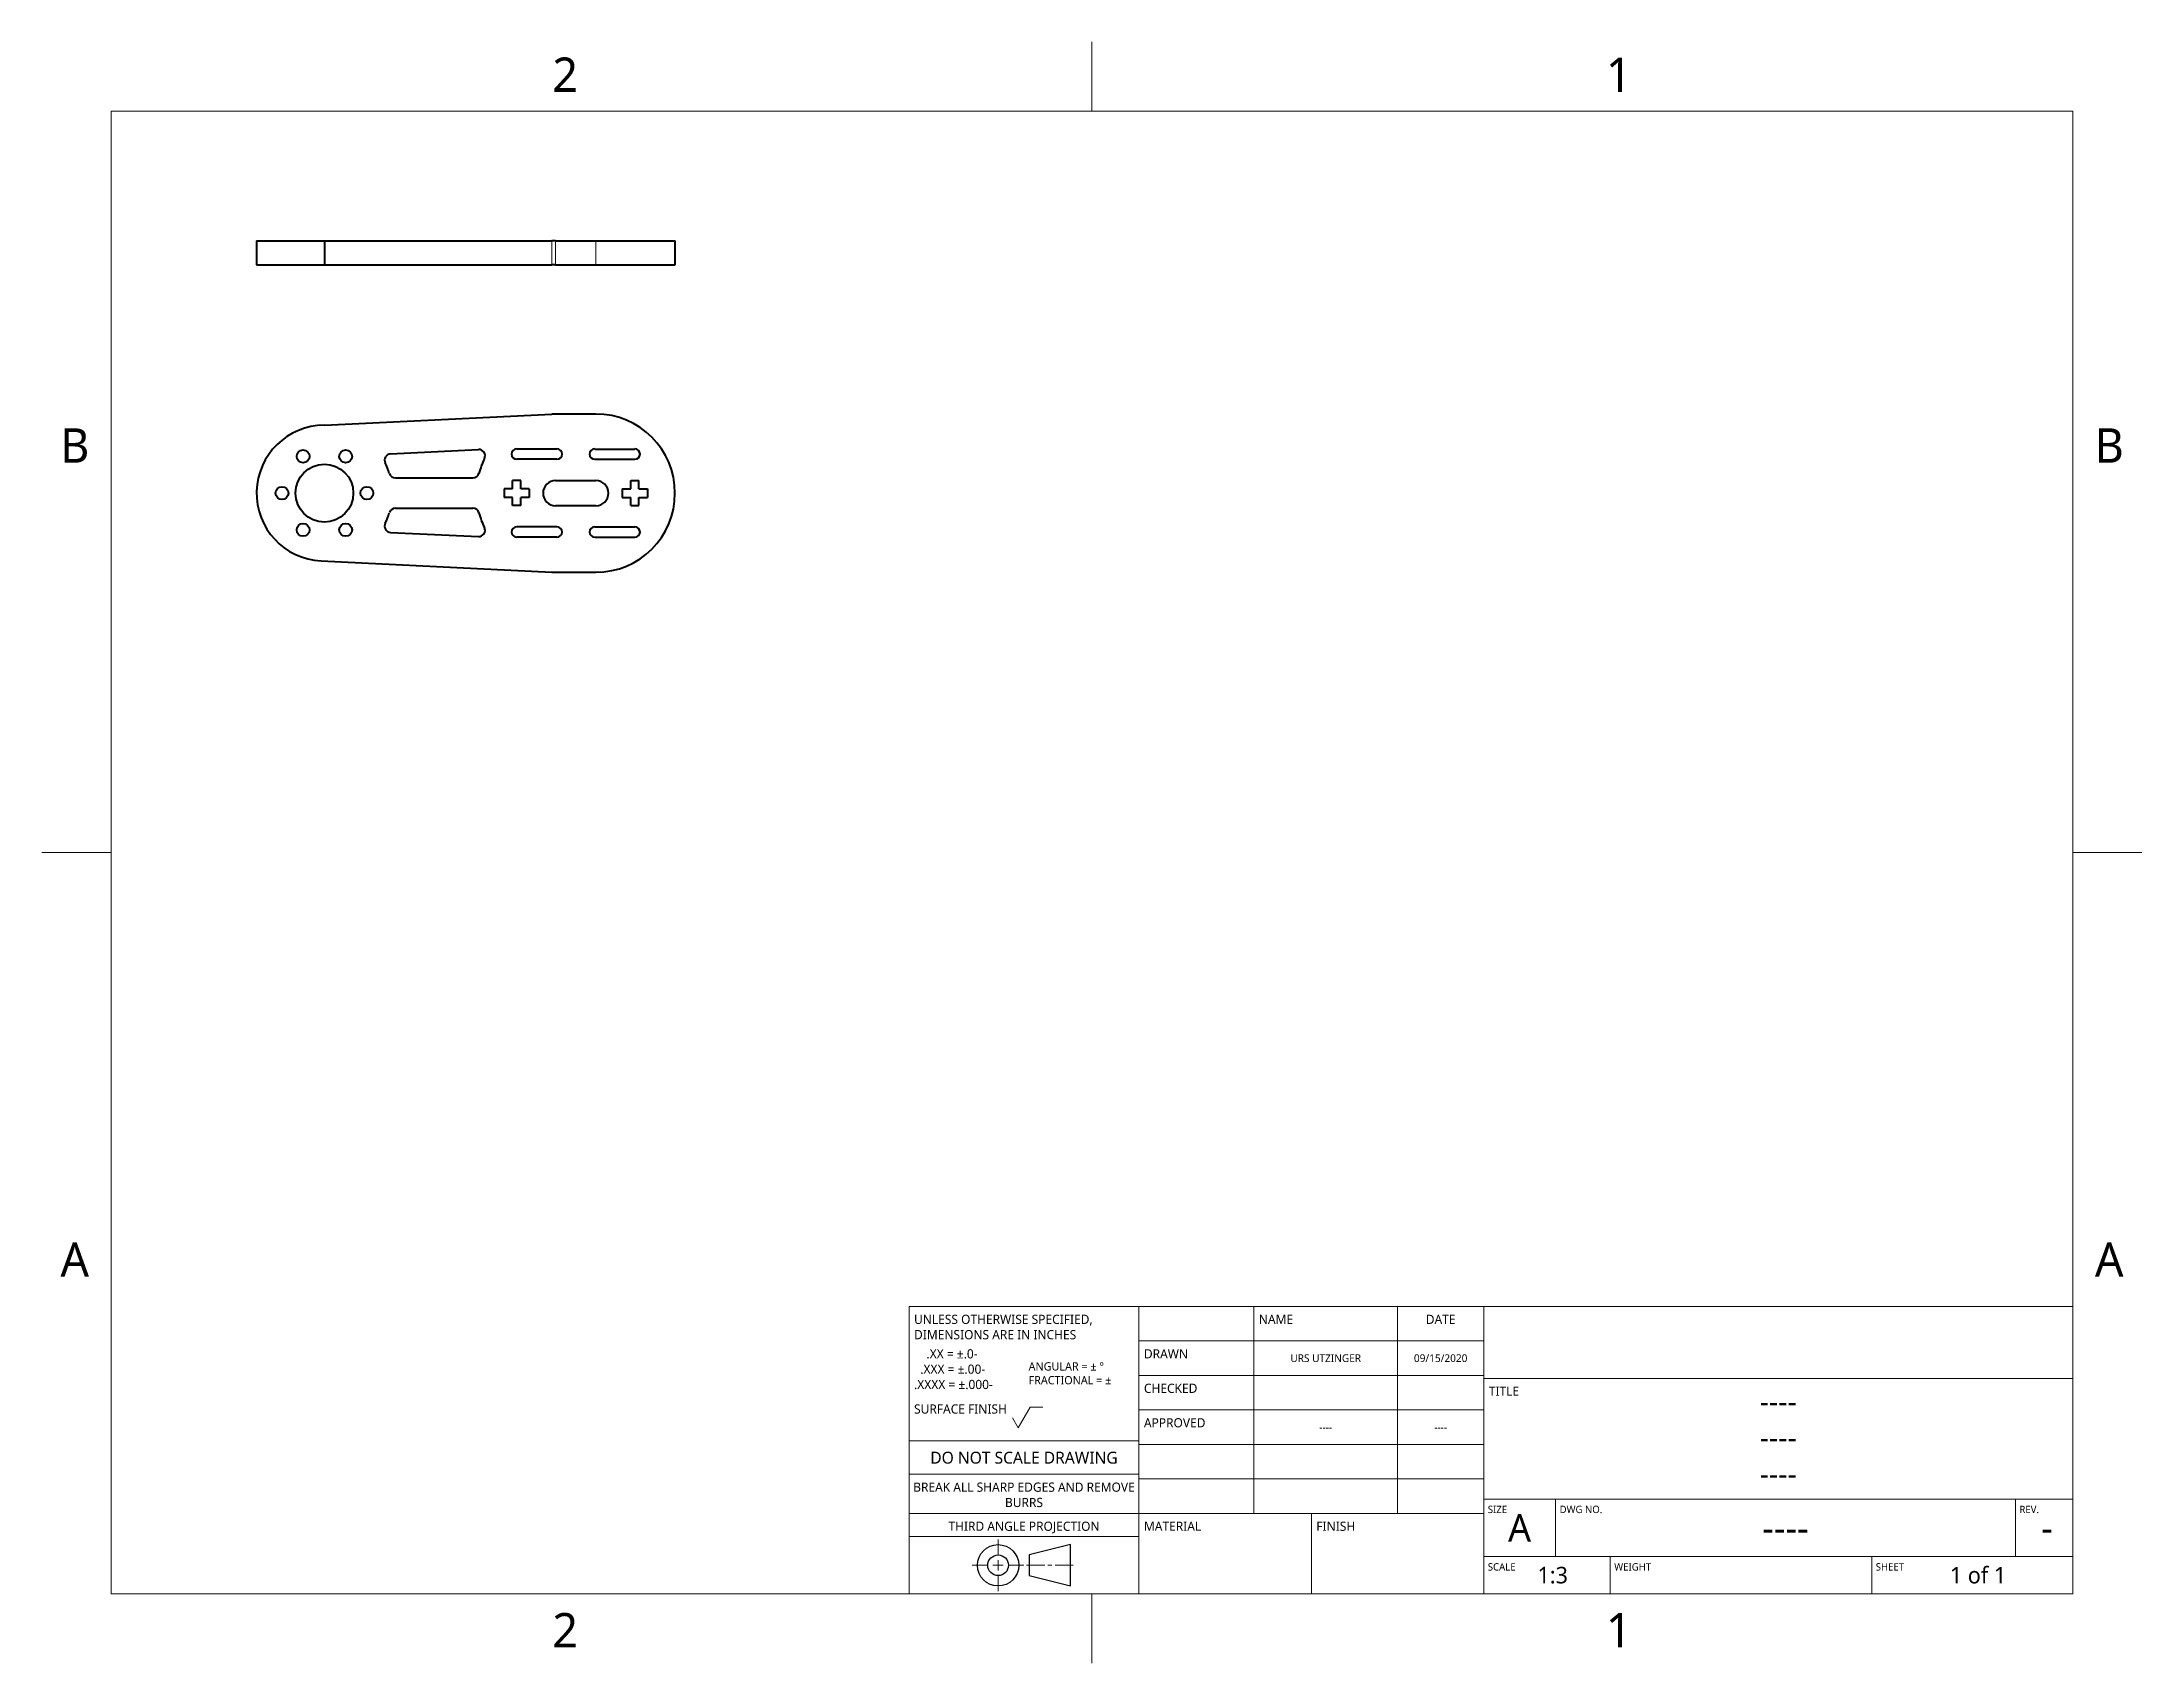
# Model space of a CAD drawing. Header units: inches. Extents: x 0 to 11, y 0 to 8.5.
import ezdxf

# ---------------------------------------------------------------- set-up
doc = ezdxf.new("R2010")
doc.units = ezdxf.units.IN
doc.header["$LTSCALE"] = 0.5
doc.header["$MEASUREMENT"] = 0
for name, color, linetype, lineweight in [('BORDER_FRAME', 7, 'Continuous', 15), ('BORDER_ZONES', 7, 'Continuous', 15), ('TANGENT_LINES', 7, 'Continuous', 15), ('TITLE_BLOCK', 7, 'Continuous', 15), ('Visible', 7, 'Continuous', 40)]:
    doc.layers.add(name, color=color, linetype=linetype, lineweight=lineweight)
doc.styles.add('Onshape-Standard', font='NotoSans-Regular.ttf')
doc.styles.add('Onshape-Standard-Fields', font='')
doc.styles.get('Onshape-Standard-Fields').set_extended_font_data('Noto Sans')

msp = doc.modelspace()

# ---------------------------------------------------------------- linework, layer by layer
at = {"layer": 'BORDER_FRAME'}
for p, q in [((0.38, 0.38), (0.38, 8.12)), ((0.38, 8.12), (10.62, 8.12)), ((10.62, 8.12), (10.62, 0.38)), ((10.62, 0.38), (0.38, 0.38))]:
    msp.add_line(p, q, dxfattribs=at)
at = {"layer": 'BORDER_ZONES'}
for p, q in [((5.5, 8.12), (5.5, 8.481)), ((0.38, 4.25), (0.019, 4.25)), ((10.62, 4.25), (10.981, 4.25)), ((5.5, 0.38), (5.5, 0.019))]:
    msp.add_line(p, q, dxfattribs=at)
at = {"layer": 'TANGENT_LINES'}
for p, q in [((2.68, 7.443), (2.68, 7.318)), ((2.7, 7.443), (2.7, 7.318)), ((2.91, 7.443), (2.91, 7.318))]:
    msp.add_line(p, q, dxfattribs=at)
at = {"layer": 'TITLE_BLOCK'}
for p, q in [((4.545, 0.38), (4.545, 1.88)), ((4.545, 1.88), (5.745, 1.88)), ((5.745, 0.38), (5.745, 1.88)), ((5.745, 1.88), (7.545, 1.88)), ((6.345, 0.8), (6.345, 1.88)), ((7.095, 0.8), (7.095, 1.88)), ((7.545, 0.38), (7.545, 1.88)), ((7.545, 1.88), (10.62, 1.88)), ((5.745, 1.7), (7.545, 1.7)), ((5.745, 1.52), (7.545, 1.52)), ((7.545, 1.505), (10.62, 1.505)), ((5.115, 1.246), (5.178, 1.355)), ((5.178, 1.355), (5.244, 1.355)), ((5.745, 1.34), (7.545, 1.34)), ((5.085, 1.298), (5.115, 1.246)), ((4.545, 1.178), (5.745, 1.178)), ((5.745, 1.16), (7.545, 1.16)), ((4.545, 1.004), (5.745, 1.004)), ((5.745, 0.98), (7.545, 0.98)), ((4.545, 0.8), (5.745, 0.8)), ((5.745, 0.8), (7.545, 0.8)), ((6.645, 0.38), (6.645, 0.8)), ((7.545, 0.875), (10.62, 0.875)), ((7.92, 0.575), (7.92, 0.875)), ((10.32, 0.575), (10.32, 0.875)), ((4.545, 0.68), (5.745, 0.68)), ((7.545, 0.575), (10.62, 0.575)), ((8.205, 0.38), (8.205, 0.575)), ((9.57, 0.38), (9.57, 0.575)), ((4.545, 0.38), (5.745, 0.38))]:
    msp.add_line(p, q, dxfattribs=at)
at = {"layer": 'TITLE_BLOCK', "lineweight": 15}
for p, q in [((5.01, 0.583), (5.01, 0.664)), ((5.01, 0.556), (5.01, 0.502)), ((4.956, 0.529), (4.875, 0.529)), ((5.037, 0.529), (4.983, 0.529)), ((5.01, 0.475), (5.01, 0.394)), ((5.064, 0.529), (5.145, 0.529)), ((5.253, 0.529), (5.158, 0.529)), ((5.291, 0.529), (5.269, 0.529)), ((5.307, 0.529), (5.402, 0.529))]:
    msp.add_line(p, q, dxfattribs=at)
at = {"layer": 'TITLE_BLOCK', "lineweight": 30}
for p, q in [((5.388, 0.637), (5.172, 0.583)), ((5.172, 0.583), (5.172, 0.475)), ((5.388, 0.421), (5.388, 0.637)), ((5.172, 0.475), (5.388, 0.421))]:
    msp.add_line(p, q, dxfattribs=at)
for radius in [0.108, 0.054]:
    msp.add_circle((5.01, 0.529), radius, dxfattribs=at)
at = {"layer": 'Visible'}
for p, q in [((1.139, 7.443), (1.139, 7.318)), ((1.139, 7.443), (1.493, 7.443)), ((1.493, 7.443), (1.493, 7.318)), ((1.493, 7.443), (2.68, 7.443)), ((2.7, 7.443), (2.68, 7.443)), ((2.7, 7.443), (2.91, 7.443)), ((2.91, 7.443), (3.324, 7.443)), ((3.324, 7.318), (3.324, 7.443)), ((1.139, 7.318), (1.493, 7.318)), ((1.493, 7.318), (2.68, 7.318)), ((2.7, 7.318), (2.68, 7.318)), ((2.7, 7.318), (2.91, 7.318)), ((2.91, 7.318), (3.324, 7.318)), ((1.493, 6.48), (2.68, 6.539)), ((2.7, 6.54), (2.91, 6.54)), ((1.838, 6.331), (2.297, 6.353)), ((2.707, 6.356), (2.497, 6.356)), ((2.707, 6.303), (2.497, 6.303)), ((2.904, 6.356), (3.114, 6.356)), ((2.904, 6.303), (3.114, 6.303)), ((1.864, 6.205), (2.268, 6.205)), ((2.475, 6.148), (2.431, 6.148)), ((2.431, 6.148), (2.431, 6.104)), ((2.519, 6.192), (2.475, 6.192)), ((2.475, 6.148), (2.475, 6.192)), ((2.519, 6.148), (2.519, 6.192)), ((2.562, 6.148), (2.519, 6.148)), ((2.562, 6.148), (2.562, 6.104)), ((2.7, 6.192), (2.91, 6.192)), ((3.048, 6.148), (3.092, 6.148)), ((3.048, 6.148), (3.048, 6.104)), ((3.092, 6.192), (3.135, 6.192)), ((3.092, 6.148), (3.092, 6.192)), ((3.135, 6.148), (3.135, 6.192)), ((3.135, 6.148), (3.179, 6.148)), ((3.179, 6.148), (3.179, 6.104)), ((1.864, 6.047), (2.268, 6.047)), ((2.475, 6.104), (2.431, 6.104)), ((2.475, 6.061), (2.475, 6.104)), ((2.519, 6.061), (2.475, 6.061)), ((2.519, 6.061), (2.519, 6.104)), ((2.562, 6.104), (2.519, 6.104)), ((2.7, 6.061), (2.91, 6.061)), ((3.048, 6.104), (3.092, 6.104)), ((3.092, 6.061), (3.092, 6.104)), ((3.092, 6.061), (3.135, 6.061)), ((3.135, 6.061), (3.135, 6.104)), ((3.135, 6.104), (3.179, 6.104)), ((1.838, 5.921), (2.297, 5.899)), ((2.707, 5.95), (2.497, 5.95)), ((2.904, 5.95), (3.114, 5.95)), ((2.707, 5.896), (2.497, 5.896)), ((2.904, 5.896), (3.114, 5.896)), ((1.476, 5.772), (2.68, 5.713)), ((2.7, 5.713), (2.91, 5.713))]:
    msp.add_line(p, q, dxfattribs=at)
for centre, radius in [((1.493, 6.126), 0.151), ((1.382, 6.318), 0.0335), ((1.604, 6.318), 0.0335), ((1.272, 6.126), 0.0335), ((1.715, 6.126), 0.0335), ((1.382, 5.934), 0.0335), ((1.604, 5.934), 0.0335)]:
    msp.add_circle(centre, radius, dxfattribs=at)
for centre, radius, start, end in [((1.493, 6.126), 0.354, 90, 267.1956), ((2.7, 6.126), 0.413, 90, 92.8249), ((2.91, 6.126), 0.413, 270, 90), ((1.84, 6.298), 0.0328, 92.8044, 206.3826), ((1.493, 6.126), 0.354, 16.7464, 26.3826), ((2.299, 6.321), 0.0328, 334.1574, 92.8044), ((2.7, 6.126), 0.413, 154.1574, 165.5225), ((2.497, 6.33), 0.0269, 90, 270), ((2.707, 6.33), 0.0269, 270, 90), ((2.904, 6.33), 0.0269, 90, 270), ((3.114, 6.33), 0.0269, 270, 90), ((1.864, 6.238), 0.0328, 196.7464, 270), ((2.268, 6.238), 0.0328, 270, 345.5225), ((2.7, 6.126), 0.0656, 90, 270), ((2.91, 6.126), 0.0656, 270, 90), ((1.864, 6.015), 0.0328, 90, 163.2536), ((2.268, 6.015), 0.0328, 14.4775, 90), ((1.84, 5.954), 0.0328, 153.6174, 267.1956), ((1.493, 6.126), 0.354, 333.6174, 343.2536), ((2.299, 5.932), 0.0328, 267.1956, 25.8426), ((2.7, 6.126), 0.413, 194.4775, 205.8426), ((2.497, 5.923), 0.0269, 90, 270), ((2.707, 5.923), 0.0269, 270, 90), ((2.904, 5.923), 0.0269, 90, 270), ((3.114, 5.923), 0.0269, 270, 90), ((2.7, 6.126), 0.413, 267.1956, 270)]:
    msp.add_arc(centre, radius, start, end, dxfattribs=at)

# ---------------------------------------------------------------- texts
at = {"layer": 'BORDER_ZONES', "char_height": 0.18, "attachment_point": 5, "style": 'Onshape-Standard'}
for s, insert in [('2', (2.75, 8.31)), ('1', (8.25, 8.31)), ('B', (0.19, 6.375)), ('B', (10.81, 6.375)), ('A', (0.19, 2.125)), ('A', (10.81, 2.125)), ('2', (2.75, 0.19)), ('1', (8.25, 0.19))]:
    msp.add_mtext(s, dxfattribs=dict(at, insert=insert))
at = {"layer": 'TITLE_BLOCK'}
for s, insert, char_height, width, attachment_point, style in [('UNLESS OTHERWISE SPECIFIED, DIMENSIONS ARE IN INCHES', (4.571, 1.837), 0.048, 1.2, 1, 'Onshape-Standard'), ('NAME', (6.371, 1.837), 0.048, 0.75, 1, 'Onshape-Standard'), ('DATE', (7.32, 1.837), 0.048, 0.45, 2, 'Onshape-Standard'), ('    .XX = ±.0-^J  .XXX = ±.00-^J.XXXX = ±.000-', (4.571, 1.657), 0.048, 0.6, 1, 'Onshape-Standard'), ('DRAWN', (5.771, 1.657), 0.048, 0.6, 1, 'Onshape-Standard'), ('^JANGULAR = ± °^JFRACTIONAL = ±', (5.169, 1.661), 0.0432, 0.6, 1, 'Onshape-Standard'), ('URS UTZINGER', (6.72, 1.61), 0.04032, 0.75, 5, 'Onshape-Standard-Fields'), ('09/15/2020', (7.32, 1.61), 0.0403, 0.45, 5, 'Onshape-Standard-Fields'), ('CHECKED', (5.771, 1.477), 0.048, 0.6, 1, 'Onshape-Standard'), ('TITLE', (7.571, 1.462), 0.048, 0.375, 1, 'Onshape-Standard'), ('SURFACE FINISH', (4.571, 1.369), 0.048, 0.6, 1, 'Onshape-Standard'), ('----', (9.082, 1.385), 0.1152, 2.775, 5, 'Onshape-Standard-Fields'), ('APPROVED', (5.771, 1.297), 0.048, 0.6, 1, 'Onshape-Standard'), ('----', (6.72, 1.25), 0.0403, 0.75, 5, 'Onshape-Standard-Fields'), ('----', (7.32, 1.25), 0.0403, 0.45, 5, 'Onshape-Standard-Fields'), ('DO NOT SCALE DRAWING', (5.145, 1.122), 0.0624, 1.2, 2, 'Onshape-Standard'), ('----', (9.082, 1.196), 0.1152, 2.775, 5, 'Onshape-Standard-Fields'), ('----', (9.082, 1.007), 0.1152, 2.775, 5, 'Onshape-Standard-Fields'), ('BREAK ALL SHARP EDGES AND REMOVE BURRS', (5.145, 0.961), 0.048, 1.2, 2, 'Onshape-Standard'), ('SIZE', (7.566, 0.84), 0.0384, 0.375, 1, 'Onshape-Standard'), ('A', (7.732, 0.725), 0.144, 0.375, 5, 'Onshape-Standard-Fields'), ('DWG NO.', (7.941, 0.84), 0.0384, 2.4, 1, 'Onshape-Standard'), ('REV.', (10.341, 0.84), 0.0384, 0.3, 1, 'Onshape-Standard'), ('THIRD ANGLE PROJECTION', (5.145, 0.757), 0.048, 1.2, 2, 'Onshape-Standard'), ('MATERIAL', (5.771, 0.757), 0.048, 0.9, 1, 'Onshape-Standard'), ('FINISH', (6.671, 0.757), 0.048, 0.9, 1, 'Onshape-Standard'), ('----', (9.12, 0.725), 0.144, 2.4, 5, 'Onshape-Standard-Fields'), ('-', (10.485, 0.725), 0.144, 0.27, 5, 'Onshape-Standard-Fields'), ('SCALE', (7.566, 0.54), 0.0384, 0.66, 1, 'Onshape-Standard'), ('1:3', (7.905, 0.477), 0.0864, 0.6, 5, 'Onshape-Standard-Fields'), ('WEIGHT', (8.226, 0.54), 0.0384, 1.365, 1, 'Onshape-Standard'), ('SHEET', (9.591, 0.54), 0.0384, 1.05, 1, 'Onshape-Standard'), ('1 of 1', (10.125, 0.477), 0.0864, 0.99, 5, 'Onshape-Standard-Fields')]:
    msp.add_mtext(s, dxfattribs=dict(at, insert=insert, char_height=char_height, width=width, attachment_point=attachment_point, style=style))

doc.saveas('drawing.dxf')
